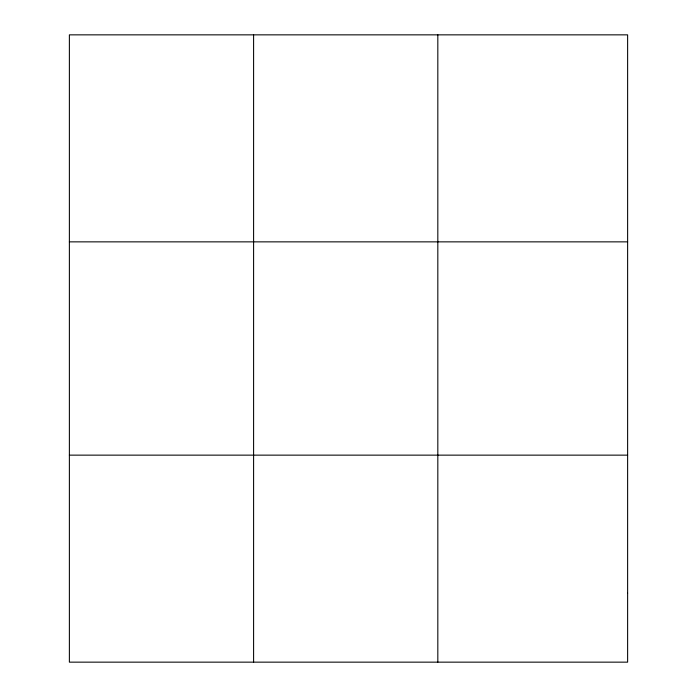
<?xml version="1.0" encoding="UTF-8"?>
<svg xmlns="http://www.w3.org/2000/svg" width="697" height="697" viewBox="0 0 697 697"><rect width="100%" height="100%" fill="white"/><g stroke="black" fill="none" stroke-linecap="round" stroke-linejoin="round"><path stroke-width="1.05" d="M253.595 34.85L253.595 662.15M437.821 34.85L437.821 662.15M69.378 241.859L627.622 241.859M69.378 455.141L627.622 455.141M627.622 593.147L627.622 662.15L69.378 662.15L69.378 34.85L627.622 34.85L627.622 593.147"/></g></svg>
